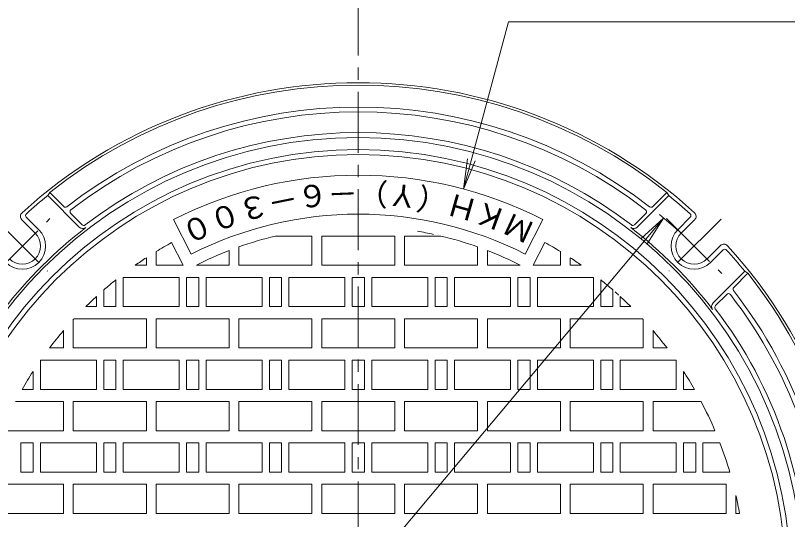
# Model space of a CAD drawing. Units: millimetres, scale not verified. Extents: x -491 to 384, y -667 to 704.
# Drawn here: x -194.2 to 122.7, y 264.3 to 471.5 of the extents above; entities that cross this region are included whole.
import ezdxf
from ezdxf.enums import TextEntityAlignment as Align

# ---------------------------------------------------------------- set-up
doc = ezdxf.new("R2010")
doc.units = ezdxf.units.MM
doc.header["$LTSCALE"] = 5
doc.linetypes.add('CHAIN1', pattern=[8, 5, -1, 1, -1])
for name, color, linetype, lineweight in [('1-1_1-1ﾚｲﾔ', 2, 'Continuous', 18), ('1-2_1-2ﾚｲﾔ', 3, 'Continuous', 18), ('1-4_1-4ﾚｲﾔ', 7, 'Continuous', 18)]:
    doc.layers.add(name, color=color, linetype=linetype, lineweight=lineweight)
doc.styles.add('ＭＳ ゴシック', font='')
doc.styles.get('ＭＳ ゴシック').set_extended_font_data('MS Gothic')

msp = doc.modelspace()

# ---------------------------------------------------------------- linework, layer by layer
at = {"layer": '1-1_1-1ﾚｲﾔ'}
for p, q in [((-180.996, 397.443), (-180.173, 398.74)), ((-168.01, 384.456), (-180.996, 397.443)), ((-174.389, 392.957), (-180.173, 398.74)), ((61.009, 384.456), (73.997, 397.443)), ((67.389, 392.956), (73.172, 398.74)), ((73.997, 397.443), (73.172, 398.74)), ((-166.902, 385.47), (-171.538, 390.105)), ((59.902, 385.47), (64.538, 390.105)), ((-186.083, 382.023), (-191.582, 387.522)), ((-184.668, 383.437), (-189.779, 388.548)), ((77.668, 383.437), (82.779, 388.548)), ((79.082, 382.023), (84.582, 387.522)), ((89.689, 371.416), (95.189, 376.916)), ((91.103, 370.002), (96.214, 375.112)), ((92.122, 353.343), (105.109, 366.33)), ((100.623, 359.722), (106.407, 365.506)), ((105.109, 366.33), (106.407, 365.506)), ((93.136, 352.236), (97.772, 356.871))]:
    msp.add_line(p, q, dxfattribs=at)
at = {"layer": '1-1_1-1ﾚｲﾔ', "linetype": 'CHAIN1'}
for p, q in [((-202.755, 365.35), (-180.065, 388.04)), ((-202.396, 387.729), (-181.108, 366.441)), ((73.016, 388.089), (95.706, 365.399)), ((95.396, 387.729), (74.108, 366.441))]:
    msp.add_line(p, q, dxfattribs=at)
at = {"layer": '1-1_1-1ﾚｲﾔ'}
for centre, radius, start, end in [((-53.5, 238.833), 205, 47.68231, 132.31769), ((-53.5, 238.833), 204, 51.61494, 128.38506), ((-53.5, 238.833), 195, 52.18077, 127.81923), ((-53.5, 238.833), 193, 52.33118, 127.66882), ((-53.5, 238.833), 184.5, 52.58954, 127.41046), ((-53.5, 238.833), 182.5, 0, 180), ((-53.5, 238.833), 177.5, 0, 180), ((-53.5, 238.833), 203.5, 128.79373, 132.02777), ((-53.5, 238.833), 203.5, 47.97221, 51.20627), ((-190.168, 388.936), 2, 132.31818, 225), ((-189.072, 389.255), 1, 132.02794, 224.99799), ((-173.682, 393.664), 1, 224.99799, 307.82095), ((-170.831, 390.812), 1, 127.66933, 225), ((63.83, 390.812), 1, 315, 52.33067), ((66.682, 393.664), 1, 232.18042, 315.00201), ((82.072, 389.255), 1, 315, 47.97227), ((83.168, 388.936), 2, 315, 47.68182), ((-53.5, 238.834), 183.5, 127.56624, 142.43376), ((-166.595, 385.87), 2, 225, 307.56599), ((-166.195, 386.177), 1, 224.99799, 307.40987), ((59.595, 385.87), 2, 232.43401, 315), ((-53.5, 238.833), 183.5, 37.56624, 52.43376), ((59.195, 386.177), 1, 232.58841, 315.00201), ((-191.386, 376.719), 9.5, 225, 45), ((-191.386, 376.719), 7.5, 225, 45), ((84.386, 376.719), 9.5, 135, 315), ((84.386, 376.719), 7.5, 135, 315), ((96.603, 375.501), 2, 42.31818, 135), ((96.921, 374.405), 1, 42.02794, 134.99799), ((-53.5, 238.833), 203.5, 38.79373, 42.02777), ((-53.5, 238.833), 205, 317.68231, 42.31769), ((-53.5, 238.833), 204, 0, 38.38506), ((101.33, 359.015), 1, 134.99799, 217.82095), ((-53.5, 238.833), 195, 0, 37.81923), ((98.479, 356.164), 1, 37.66933, 135), ((-53.5, 238.833), 193, 0, 37.66882), ((93.536, 351.929), 2, 135, 217.56599), ((93.843, 351.529), 1, 134.99799, 217.40987), ((-53.5, 238.833), 184.5, 0, 37.41046)]:
    msp.add_arc(centre, radius, start, end, dxfattribs=at)
at = {"layer": '1-2_1-2ﾚｲﾔ', "linetype": 'CHAIN1'}
msp.add_line((-53.5, 15.031), (-53.5, 475.901), dxfattribs=at)
at = {"layer": '1-2_1-2ﾚｲﾔ'}
for p, q in [((-122.053, 373.375), (-129.316, 387.632)), ((15.053, 373.375), (22.316, 387.632)), ((-87.441, 380.833), (-72.5, 380.833)), ((-72.5, 380.833), (-72.5, 368.833)), ((-68.5, 380.833), (-68.5, 368.833)), ((-68.5, 380.833), (-38.5, 380.833)), ((-38.5, 380.833), (-38.5, 368.833)), ((-34.5, 380.833), (-34.5, 368.833)), ((-19.559, 380.833), (-34.5, 380.833)), ((-125.35, 368.833), (-130.104, 378.164)), ((18.35, 368.833), (23.104, 378.164)), ((-136.5, 374.45), (-136.5, 368.833)), ((-106.5, 374.874), (-106.5, 368.833)), ((-102.5, 376.365), (-102.5, 368.833)), ((-4.5, 376.365), (-4.5, 368.833)), ((-0.5, 374.874), (-0.5, 368.833)), ((29.5, 374.45), (29.5, 368.833)), ((-140.5, 371.92), (-140.5, 368.833)), ((33.5, 371.92), (33.5, 368.833)), ((-145.048, 368.833), (-140.5, 368.833)), ((-136.5, 368.833), (-125.35, 368.833)), ((-119.953, 368.833), (-106.5, 368.833)), ((-102.5, 368.833), (-72.5, 368.833)), ((-68.5, 368.833), (-38.5, 368.833)), ((-4.5, 368.833), (-34.5, 368.833)), ((12.953, 368.833), (-0.5, 368.833)), ((29.5, 368.833), (18.35, 368.833)), ((38.048, 368.833), (33.5, 368.833)), ((-153, 351.834), (-153, 362.852)), ((-150, 351.834), (-150, 363.834)), ((-124, 351.834), (-124, 363.834)), ((-124, 363.834), (-119, 363.834)), ((-119, 351.834), (-119, 363.834)), ((-116, 351.834), (-116, 363.834)), ((-90, 351.834), (-90, 363.834)), ((-90, 363.834), (-85, 363.834)), ((-85, 351.834), (-85, 363.834)), ((-82, 351.834), (-82, 363.834)), ((-51, 351.834), (-51, 363.834)), ((-25, 351.834), (-25, 363.834)), ((-22, 351.834), (-22, 363.834)), ((-17, 363.834), (-22, 363.834)), ((-17, 351.834), (-17, 363.834)), ((9, 351.834), (9, 363.834)), ((12, 351.834), (12, 363.834)), ((17, 363.834), (12, 363.834)), ((17, 351.834), (17, 363.834)), ((43, 351.834), (43, 363.834)), ((46, 351.834), (46, 362.852)), ((-158, 351.834), (-158, 358.67)), ((51, 351.834), (51, 358.67)), ((-161, 351.834), (-161, 355.986)), ((54, 351.834), (54, 355.986)), ((-161, 351.834), (-165.357, 351.834)), ((-158, 351.834), (-153, 351.834)), ((-127, 351.834), (-150, 351.834)), ((-124, 351.834), (-119, 351.834)), ((-93, 351.834), (-116, 351.834)), ((-90, 351.834), (-85, 351.834)), ((-59, 351.834), (-82, 351.834)), ((-56, 351.834), (-51, 351.834)), ((-48, 351.834), (-25, 351.834)), ((-17, 351.834), (-22, 351.834)), ((-14, 351.834), (9, 351.834)), ((17, 351.834), (12, 351.834)), ((20, 351.834), (43, 351.834)), ((51, 351.834), (46, 351.834)), ((54, 351.834), (58.357, 351.834)), ((-170.5, 346.499), (-170.5, 334.833)), ((-170.192, 346.834), (-140.5, 346.834)), ((-140.5, 346.834), (-140.5, 334.833)), ((-136.5, 346.834), (-136.5, 334.833)), ((-136.5, 346.834), (-106.5, 346.834)), ((-106.5, 346.834), (-106.5, 334.833)), ((-102.5, 346.834), (-102.5, 334.833)), ((-102.5, 346.834), (-72.5, 346.834)), ((-72.5, 346.834), (-72.5, 334.833)), ((-68.5, 346.834), (-68.5, 334.833)), ((-68.5, 346.834), (-38.5, 346.834)), ((-38.5, 346.834), (-38.5, 334.833)), ((-34.5, 346.834), (-34.5, 334.833)), ((-4.5, 346.834), (-34.5, 346.834)), ((-4.5, 346.834), (-4.5, 334.833)), ((-0.5, 346.834), (-0.5, 334.833)), ((29.5, 346.834), (-0.5, 346.834)), ((29.5, 346.834), (29.5, 334.833)), ((33.5, 346.834), (33.5, 334.833)), ((63.192, 346.834), (33.5, 346.834)), ((63.5, 346.499), (63.5, 334.833)), ((-174.5, 341.984), (-174.5, 334.833)), ((67.5, 341.984), (67.5, 334.833)), ((-180.248, 334.833), (-174.5, 334.833)), ((-170.5, 334.833), (-140.5, 334.833)), ((-136.5, 334.833), (-106.5, 334.833)), ((-102.5, 334.833), (-72.5, 334.833)), ((-68.5, 334.833), (-38.5, 334.833)), ((-4.5, 334.833), (-34.5, 334.833)), ((29.5, 334.833), (-0.5, 334.833)), ((63.5, 334.833), (33.5, 334.833)), ((73.248, 334.833), (67.5, 334.833)), ((-184, 317.834), (-184, 329.667)), ((-161, 329.833), (-183.884, 329.833)), ((-161, 317.834), (-161, 329.833)), ((-158, 317.834), (-158, 329.833)), ((-158, 329.833), (-153, 329.833)), ((-153, 317.834), (-153, 329.833)), ((-150, 317.834), (-150, 329.833)), ((-124, 317.834), (-124, 329.833)), ((-124, 329.833), (-119, 329.833)), ((-119, 317.834), (-119, 329.833)), ((-116, 317.834), (-116, 329.833)), ((-90, 317.834), (-90, 329.833)), ((-90, 329.833), (-85, 329.833)), ((-85, 317.834), (-85, 329.833)), ((-82, 317.834), (-82, 329.833)), ((-51, 317.834), (-51, 329.833)), ((-25, 317.834), (-25, 329.833)), ((-22, 317.834), (-22, 329.833)), ((-17, 329.833), (-22, 329.833)), ((-17, 317.834), (-17, 329.833)), ((9, 317.834), (9, 329.833)), ((12, 317.834), (12, 329.833)), ((17, 329.833), (12, 329.833)), ((17, 317.834), (17, 329.833)), ((43, 317.834), (43, 329.833)), ((46, 317.834), (46, 329.833)), ((51, 329.833), (46, 329.833)), ((51, 317.834), (51, 329.833)), ((54, 317.834), (54, 329.833)), ((54, 329.833), (76.884, 329.833)), ((77, 317.834), (77, 329.667)), ((-161, 317.834), (-184, 317.834)), ((-158, 317.834), (-153, 317.834)), ((-127, 317.834), (-150, 317.834)), ((-124, 317.834), (-119, 317.834)), ((-93, 317.834), (-116, 317.834)), ((-90, 317.834), (-85, 317.834)), ((-59, 317.834), (-82, 317.834)), ((-56, 317.834), (-51, 317.834)), ((-48, 317.834), (-25, 317.834)), ((-17, 317.834), (-22, 317.834)), ((-14, 317.834), (9, 317.834)), ((17, 317.834), (12, 317.834)), ((20, 317.834), (43, 317.834)), ((51, 317.834), (46, 317.834)), ((54, 317.834), (77, 317.834)), ((-194.23, 312.834), (-174.5, 312.834)), ((-174.5, 312.834), (-174.5, 300.834)), ((-170.5, 312.834), (-170.5, 300.834)), ((-170.5, 312.834), (-140.5, 312.834)), ((-140.5, 312.834), (-140.5, 300.834)), ((-136.5, 312.834), (-136.5, 300.834)), ((-136.5, 312.834), (-106.5, 312.834)), ((-106.5, 312.834), (-106.5, 300.834)), ((-102.5, 312.834), (-102.5, 300.834)), ((-102.5, 312.834), (-72.5, 312.834)), ((-72.5, 312.834), (-72.5, 300.834)), ((-68.5, 312.834), (-68.5, 300.834)), ((-68.5, 312.834), (-38.5, 312.834)), ((-38.5, 312.834), (-38.5, 300.834)), ((-34.5, 312.834), (-34.5, 300.834)), ((-4.5, 312.834), (-34.5, 312.834)), ((-4.5, 312.834), (-4.5, 300.834)), ((-0.5, 312.834), (-0.5, 300.834)), ((29.5, 312.834), (-0.5, 312.834)), ((29.5, 312.834), (29.5, 300.834)), ((33.5, 312.834), (33.5, 300.834)), ((63.5, 312.834), (33.5, 312.834)), ((63.5, 312.834), (63.5, 300.834)), ((67.5, 312.834), (67.5, 300.834)), ((87.23, 312.834), (67.5, 312.834)), ((-199.914, 300.834), (-174.5, 300.834)), ((-170.5, 300.834), (-140.5, 300.834)), ((-136.5, 300.834), (-106.5, 300.834)), ((-102.5, 300.834), (-72.5, 300.834)), ((-68.5, 300.834), (-38.5, 300.834)), ((-4.5, 300.834), (-34.5, 300.834)), ((29.5, 300.834), (-0.5, 300.834)), ((63.5, 300.834), (33.5, 300.834)), ((92.914, 300.834), (67.5, 300.834)), ((-192, 283.833), (-192, 295.833)), ((-192, 295.833), (-187, 295.833)), ((-187, 283.833), (-187, 295.833)), ((-184, 283.833), (-184, 295.833)), ((-158, 283.833), (-158, 295.833)), ((-158, 295.833), (-153, 295.833)), ((-153, 283.833), (-153, 295.833)), ((-150, 283.833), (-150, 295.833)), ((-124, 283.833), (-124, 295.833)), ((-124, 295.833), (-119, 295.833)), ((-119, 283.833), (-119, 295.833)), ((-116, 283.833), (-116, 295.833)), ((-90, 283.833), (-90, 295.833)), ((-90, 295.833), (-85, 295.833)), ((-85, 283.833), (-85, 295.833)), ((-82, 283.833), (-82, 295.833)), ((-51, 283.833), (-51, 295.833)), ((-25, 283.833), (-25, 295.833)), ((-22, 283.833), (-22, 295.833)), ((-17, 295.833), (-22, 295.833)), ((-17, 283.833), (-17, 295.833)), ((9, 283.833), (9, 295.833)), ((12, 283.833), (12, 295.833)), ((17, 295.833), (12, 295.833)), ((17, 283.833), (17, 295.833)), ((43, 283.833), (43, 295.833)), ((46, 283.833), (46, 295.833)), ((51, 295.833), (46, 295.833)), ((51, 283.833), (51, 295.833)), ((77, 283.833), (77, 295.833)), ((80, 283.833), (80, 295.833)), ((85, 295.833), (80, 295.833)), ((85, 283.833), (85, 295.833)), ((88, 283.833), (88, 295.833)), ((88, 295.833), (94.932, 295.833)), ((-192, 283.833), (-187, 283.833)), ((-161, 283.833), (-184, 283.833)), ((-158, 283.833), (-153, 283.833)), ((-127, 283.833), (-150, 283.833)), ((-124, 283.833), (-119, 283.833)), ((-93, 283.833), (-116, 283.833)), ((-90, 283.833), (-85, 283.833)), ((-59, 283.833), (-82, 283.833)), ((-56, 283.833), (-51, 283.833)), ((-48, 283.833), (-25, 283.833)), ((-17, 283.833), (-22, 283.833)), ((-14, 283.833), (9, 283.833)), ((17, 283.833), (12, 283.833)), ((20, 283.833), (43, 283.833)), ((51, 283.833), (46, 283.833)), ((54, 283.833), (77, 283.833)), ((85, 283.833), (80, 283.833)), ((88, 283.833), (98.999, 283.833)), ((-204.5, 278.834), (-174.5, 278.834)), ((-174.5, 278.834), (-174.5, 266.833)), ((-170.5, 278.834), (-170.5, 266.833)), ((-170.5, 278.834), (-140.5, 278.834)), ((-140.5, 278.834), (-140.5, 266.833)), ((-136.5, 278.834), (-136.5, 266.833)), ((-136.5, 278.834), (-106.5, 278.834)), ((-106.5, 278.834), (-106.5, 266.833)), ((-102.5, 278.834), (-102.5, 266.833)), ((-102.5, 278.834), (-72.5, 278.834)), ((-72.5, 278.834), (-72.5, 266.833)), ((-68.5, 278.834), (-38.5, 278.834)), ((-38.5, 278.834), (-38.5, 266.833)), ((-34.5, 278.834), (-34.5, 266.833)), ((-4.5, 278.834), (-34.5, 278.834)), ((-4.5, 278.834), (-4.5, 266.833)), ((-0.5, 278.834), (-0.5, 266.833)), ((29.5, 278.834), (-0.5, 278.834)), ((29.5, 278.834), (29.5, 266.833)), ((33.5, 278.834), (33.5, 266.833)), ((63.5, 278.834), (33.5, 278.834)), ((63.5, 278.834), (63.5, 266.833)), ((67.5, 278.834), (67.5, 266.833)), ((97.5, 278.834), (67.5, 278.834)), ((97.5, 278.834), (97.5, 266.833)), ((101.5, 274.272), (101.5, 266.833)), ((-204.5, 266.833), (-174.5, 266.833)), ((-170.5, 266.833), (-140.5, 266.833)), ((-136.5, 266.833), (-106.5, 266.833)), ((-102.5, 266.833), (-72.5, 266.833)), ((-4.5, 266.833), (-34.5, 266.833)), ((29.5, 266.833), (-0.5, 266.833)), ((63.5, 266.833), (33.5, 266.833)), ((97.5, 266.833), (67.5, 266.833)), ((103.015, 266.833), (101.5, 266.833))]:
    msp.add_line(p, q, dxfattribs=at)
for points in [[(-127, 351.834), (-127, 363.834), (-150, 363.834)], [(-93, 351.834), (-93, 363.834), (-116, 363.834)], [(-59, 351.834), (-59, 363.834), (-82, 363.834)], [(-56, 351.834), (-56, 363.834), (-51, 363.834)], [(-48, 351.834), (-48, 363.834), (-25, 363.834)], [(-14, 351.834), (-14, 363.834), (9, 363.834)], [(20, 351.834), (20, 363.834), (43, 363.834)], [(-127, 317.834), (-127, 329.833), (-150, 329.833)], [(-93, 317.834), (-93, 329.833), (-116, 329.833)], [(-59, 317.834), (-59, 329.833), (-82, 329.833)], [(-56, 317.834), (-56, 329.833), (-51, 329.833)], [(-48, 317.834), (-48, 329.833), (-25, 329.833)], [(-14, 317.834), (-14, 329.833), (9, 329.833)], [(20, 317.834), (20, 329.833), (43, 329.833)], [(-191.485, 317.834), (-187, 317.834), (-187, 325.197)], [(84.486, 317.834), (80, 317.834), (80, 325.197)], [(-161, 283.833), (-161, 295.833), (-184, 295.833)], [(-127, 283.833), (-127, 295.833), (-150, 295.833)], [(-93, 283.833), (-93, 295.833), (-116, 295.833)], [(-59, 283.833), (-59, 295.833), (-82, 295.833)], [(-56, 283.833), (-56, 295.833), (-51, 295.833)], [(-48, 283.833), (-48, 295.833), (-25, 295.833)], [(-14, 283.833), (-14, 295.833), (9, 295.833)], [(20, 283.833), (20, 295.833), (43, 295.833)], [(54, 283.833), (54, 295.833), (77, 295.833)], [(-68.5, 278.834), (-68.5, 266.833), (-38.5, 266.833)]]:
    msp.add_lwpolyline(points, dxfattribs=at)
for radius, start, end in [(175.5, 0, 180), (167, 63, 117), (151, 63, 117), (146, 103.44263, 109.61006), (146, 77.77812, 80.4406), (146, 70.38994, 76.55737), (159, 118.80205, 121.46741), (159, 58.53259, 61.19795), (146, 111.28543, 117.07506), (146, 62.92494, 68.71457), (159, 123.17313, 125.15373), (159, 54.84627, 56.82687), (159, 128.74001, 131.08923), (159, 48.91077, 51.25999), (159, 132.53976, 134.70876), (159, 47.77805, 48.48399), (159, 45.29124, 47.46024), (159, 137.2153, 137.3791), (159, 42.6209, 42.7847), (159, 139.5531, 142.85934), (159, 37.14066, 40.4469), (159, 145.08734, 145.16055), (159, 34.83945, 34.91266), (159, 147.10045, 150.20782), (159, 29.79218, 32.89955), (159, 22.95059, 27.73669), (159, 16.44046, 21.00754), (159, 10.14272, 12.87862)]:
    msp.add_arc((-53.5, 238.833), radius, start, end, dxfattribs=at)
at = {"layer": '1-4_1-4ﾚｲﾔ'}
for p, q in [((-10.277, 400.143), (-8.646, 412.536)), ((-10.277, 400.143), (-5.494, 411.692)), ((-178.843, 89.454), (71.843, 388.212)), ((71.843, 388.212), (62.627, 379.768)), ((71.843, 388.212), (65.127, 377.67))]:
    msp.add_line(p, q, dxfattribs=at)
msp.add_lwpolyline([(-10.277, 400.143), (8.128, 468.833), (282.253, 468.833)], dxfattribs=at)
msp.add_arc((-53.5, 238.833), 195, 47.68231, 50.65242, dxfattribs=at)

# ---------------------------------------------------------------- texts
at = {"layer": '1-2_1-2ﾚｲﾔ', "color": 4, "style": 'ＭＳ ゴシック'}
for s, rotation, p in [('）', 177.75, (-41.027, 405.399)), ('６', 186.749, (-66.935, 405.323)), ('Ｙ', 173.25, (-28.148, 403.912)), ('（', 168.749, (-15.425, 401.42)), ('３', 195.75, (-92.513, 401.195)), ('－', 191.25, (-79.805, 403.762)), ('－', 182.25, (-53.983, 405.87)), ('Ｈ', 164.249, (-2.937, 397.938)), ('０', 200.25, (-104.98, 397.64)), ('Ｋ', 159.75, (9.239, 393.486)), ('Ｍ', 155.25, (21.028, 388.093)), ('０', 204.749, (-117.13, 393.117))]:
    msp.add_text(s, height=9.164, rotation=rotation, dxfattribs=at).set_placement(p, align=Align.BOTTOM_LEFT)

doc.saveas('drawing.dxf')
